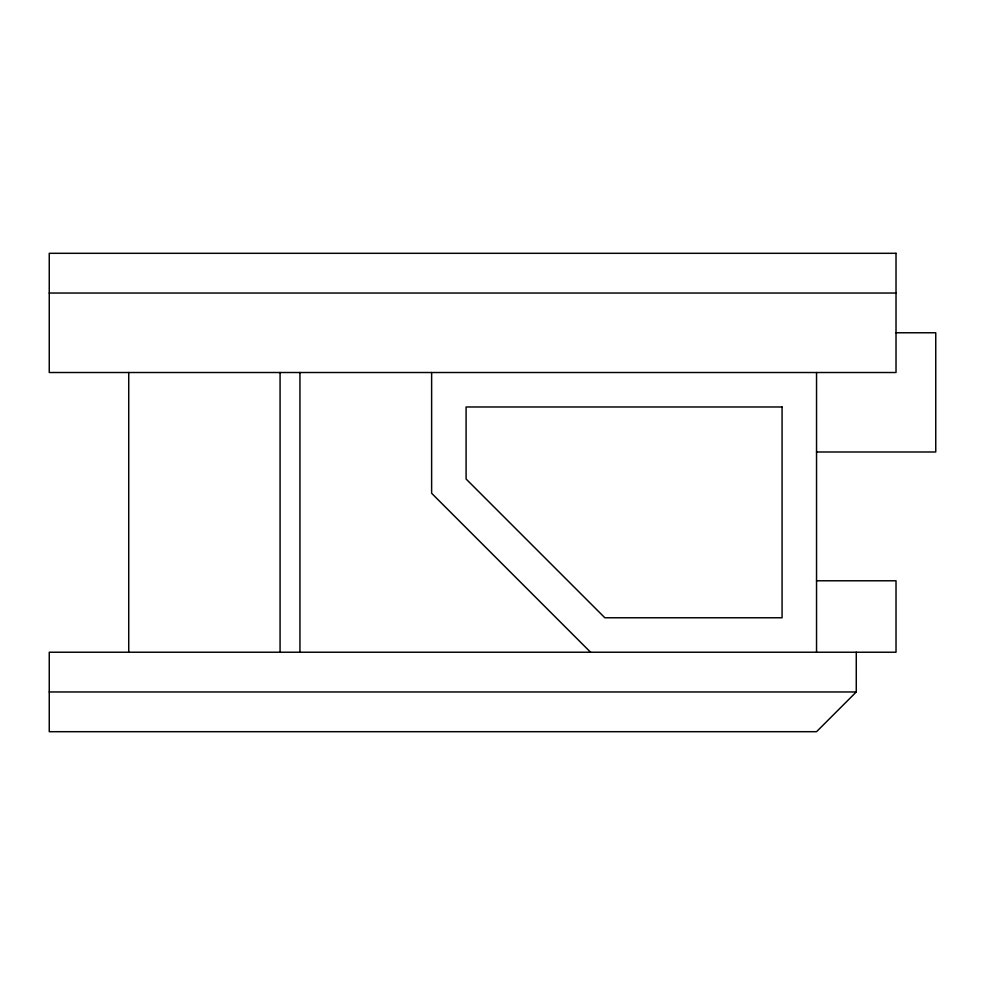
<?xml version="1.0" encoding="UTF-8"?>
<svg xmlns="http://www.w3.org/2000/svg" width="985" height="985" viewBox="0 0 985 985"><rect width="100%" height="100%" fill="white"/><g stroke="black" fill="none" stroke-linecap="round" stroke-linejoin="round"><path stroke-width="1.48" d="M856.273 652.23L856.273 691.962L816.54 731.695L49.25 731.695L49.25 652.23L896.018 652.23L896.018 580.781L816.54 580.781M49.25 293.037L896.018 293.037M896.018 332.77L935.75 332.77L935.75 451.992L816.54 451.992M49.25 691.962L856.273 691.962M590.581 652.23L431.627 493.276L431.627 372.515M816.54 372.515L816.54 652.23M299.945 372.515L299.945 652.23M280.072 372.515L280.072 652.23M128.727 372.515L128.727 652.23M896.018 253.305L49.25 253.305L49.25 372.515L896.018 372.515L896.018 253.305M782.078 406.977L466.09 406.977L466.09 479.005L604.852 617.767L782.078 617.767L782.078 406.977"/></g></svg>
